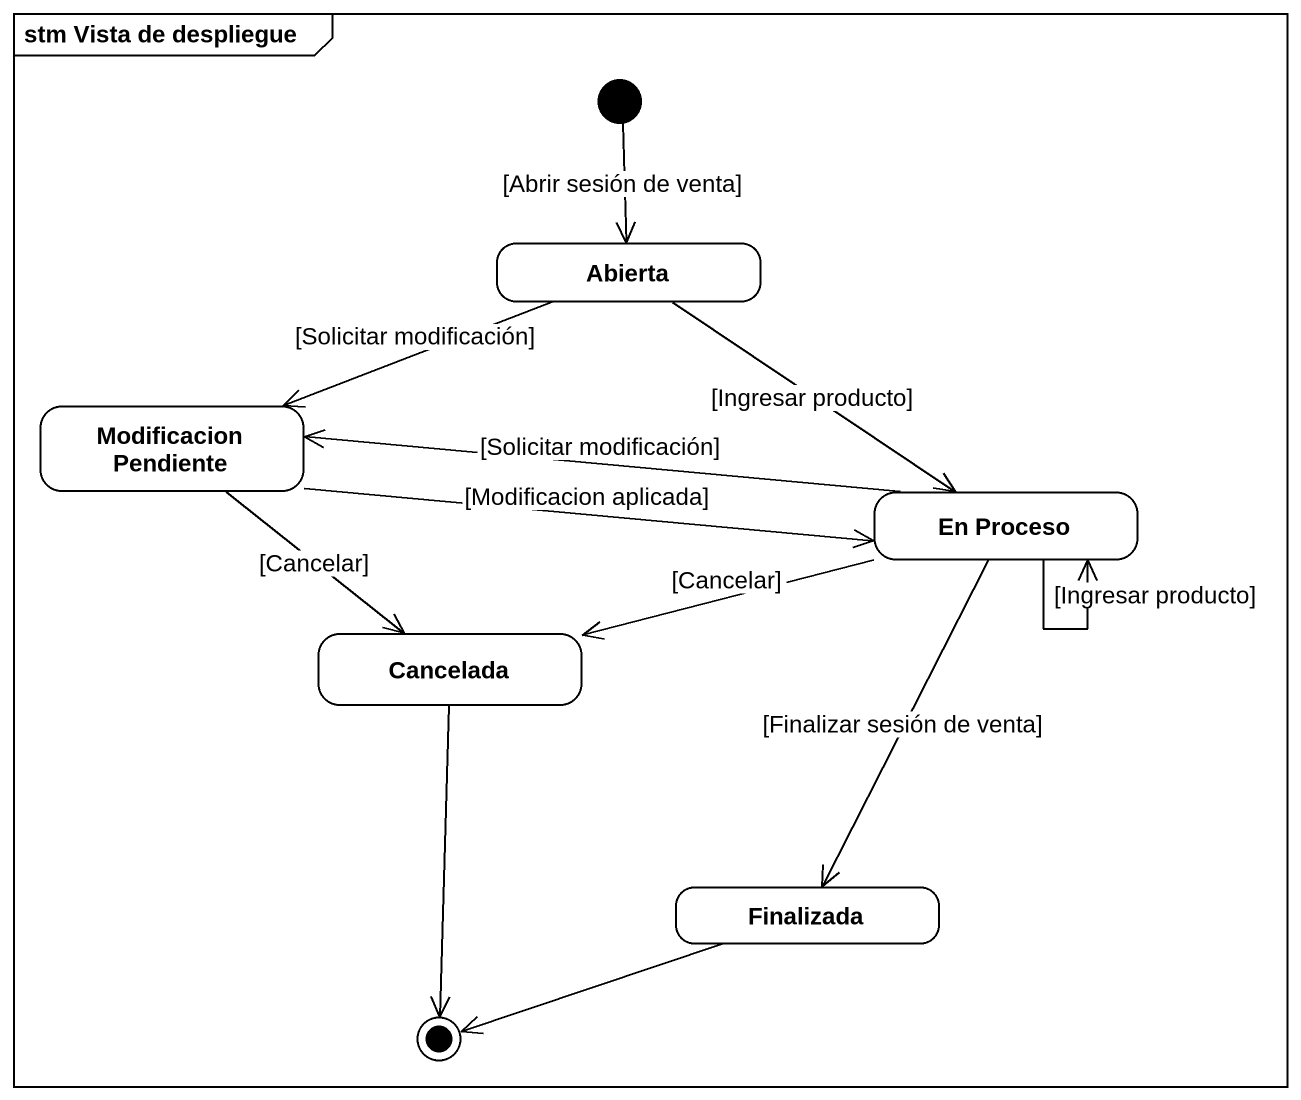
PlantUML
@startuml
mainframe stm Vista de despliegue
hide empty description
state Abierta
state "Modificacion Pendiente" as Modificacion_Pendiente
state "En Proceso" as En_Proceso
state Cancelada
state Finalizada
[*] --> Abierta : [Abrir sesión de venta]
Abierta -left-> Modificacion_Pendiente : [Solicitar modificación]
Abierta --> En_Proceso : [Ingresar producto]
Modificacion_Pendiente -right-> En_Proceso : [Modificacion aplicada]
Modificacion_Pendiente --> Cancelada : [Cancelar]
En_Proceso -left-> Modificacion_Pendiente : [Solicitar modificación]
En_Proceso --> En_Proceso : [Ingresar producto]
En_Proceso -left-> Cancelada : [Cancelar]
En_Proceso --> Finalizada : [Finalizar sesión de venta]
Cancelada --> [*]
Finalizada -left-> [*]
@enduml
